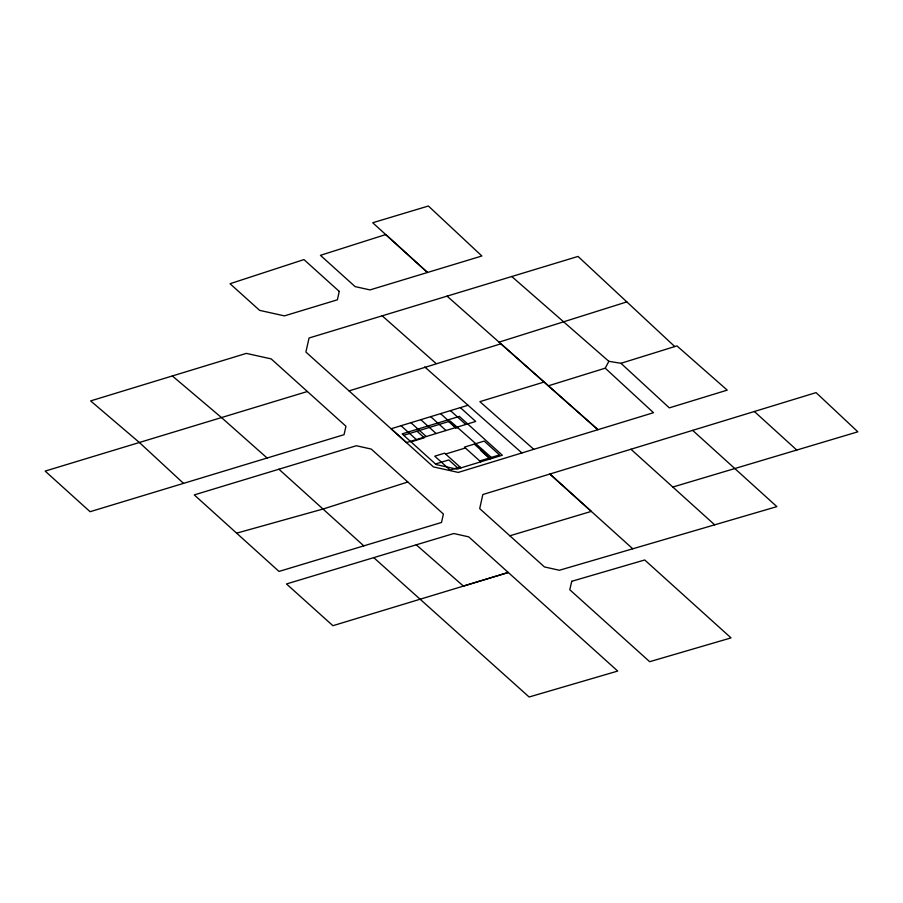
<?xml version="1.0" encoding="UTF-8"?>
<svg xmlns="http://www.w3.org/2000/svg" width="903" height="903" viewBox="0 0 903 903"><rect width="100%" height="100%" fill="white"/><g stroke="black" fill="none" stroke-linecap="round" stroke-linejoin="round"><path stroke-width="1.35" d="M548.369 385.818L605.236 368.176L608.836 361.313L620.959 363.299L676.934 345.894L727.231 390.13L669.315 407.874L620.959 363.299M407.817 481.999L323.624 508.863L236.631 533.165M499.032 342.158L626.84 301.895M172.349 375.953L90.627 400.909L139.367 442.493L183.523 483.376L344.043 434.682L345.951 426.25L271.16 358.886L246.338 353.389L172.349 375.953L221.483 417.558L267.13 458.024M349.066 390.897L500.917 343.806L597.933 429.693L447.064 296.139M468.025 405.266L391.089 428.756L406.474 442.583L475.689 421.453L460.361 407.614M544.058 382.048L479.877 401.654L533.797 449.322M403.697 435.28L450.247 421.069L492.304 458.295M410.967 441.849L424.286 437.786L417.017 431.216M457.629 427.604L455.925 428.124L448.656 421.554M445.619 454.028L465.395 447.99M435.494 463.995L448.814 459.932L458.453 468.634M482.529 449.638L480.464 450.27L490.092 458.972M459.977 466.998L450.089 470.023L434.761 456.173L444.648 453.159L460.948 467.878M479.753 460.959L499.528 454.931L484.2 441.082L464.424 447.12L480.723 461.839M672.814 487.044L857.85 431.815L816.075 392.624L482.834 494.539L479.696 508.615L544.43 566.926L559.363 570.267L776.873 506.628L692.646 430.37M674.778 346.571L578.022 256.429L309.052 338.004L305.891 352.046L433.44 466.919L458.261 472.416L653.501 412.705L605.236 368.176M307.37 391.507L45.15 471.095L90.074 511.708L183.523 483.376M363.796 545.863L279.004 571.43L194.269 494.9L356.335 445.732L371.223 449.062L443.407 514.044L441.499 522.476L363.796 545.863L278.914 469.221M416.249 544.814L286.488 583.959L332.902 625.7L508.265 572.479L463.408 586.081L416.249 544.814L453.803 533.526L468.736 536.867L617.708 671.064L529.124 696.992L373.763 557.648M509.879 535.784L591.307 511.391L549.871 474.019L632.777 548.787M511.753 276.51L608.836 361.313M382.195 315.813L436.047 363.491M424.737 366.934L521.923 452.967M630.926 449.242L714.702 524.846M450.473 410.628L465.801 424.478M440.585 413.653L455.913 427.491M474.312 444.107L489.64 457.945M430.697 416.667L446.026 430.505M420.809 419.692L436.138 433.53M410.921 422.706L426.25 436.544M401.034 425.719L416.362 439.569M754.355 411.497L796.785 450.066M339.246 291.409L337.361 299.819L284.411 315.881L259.612 310.361L230.039 283.723L303.95 259.579L339.246 291.409M571.746 581.295L569.77 589.727L649.675 661.696L731.024 637.902L644.719 559.973L571.746 581.295M385.762 234.554L320.441 255.335L355.105 286.601L370.016 289.908L481.875 256L428.394 206.008L372.713 222.748L427.491 272.492L385.762 234.554M459.334 416.418L402.14 433.88L436.115 464.56L456.794 469.142L502.339 455.236L459.334 416.418"/></g></svg>
